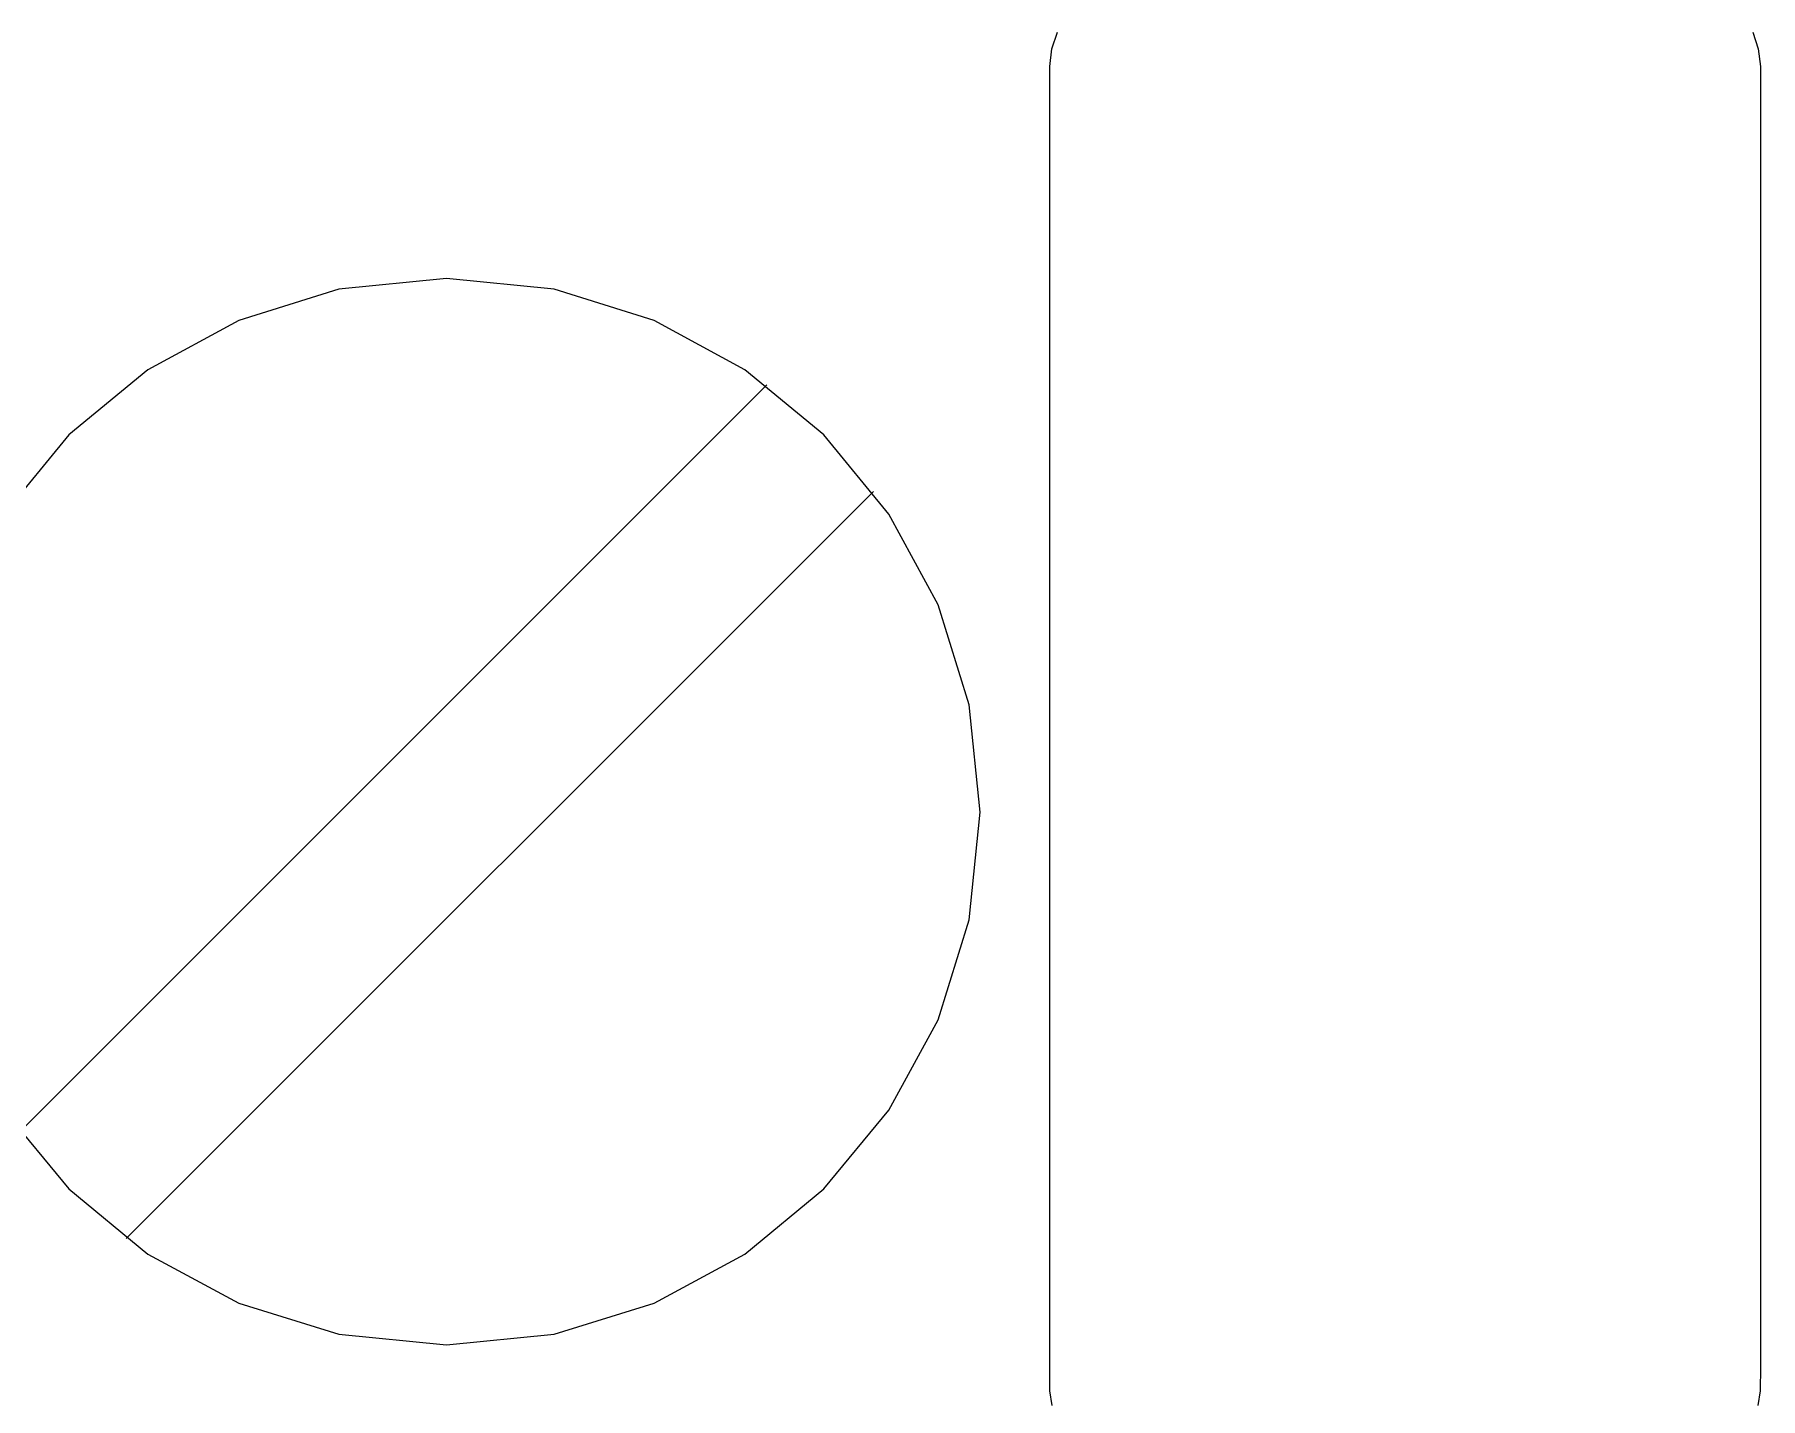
# Model space of a CAD drawing. Extents: x 1 to 47.7, y 0.2 to 35.
# Drawn here: x 40.141 to 40.682, y 11.489 to 11.917 of the extents above; entities that cross this region are included whole.
import ezdxf

# ---------------------------------------------------------------- set-up
doc = ezdxf.new("R2010")
doc.units = 0
doc.header["$MEASUREMENT"] = 0
for name, color, linetype in [('5_1___24__TARGET_LEDS___12', 7, 'CONTINUOUS'), ('6_2___8__INDEPENDENT_INPUT', 7, 'CONTINUOUS'), ('6_3___8__OPTOISO_INDEPENDE', 7, 'CONTINUOUS'), ('6_4___24__OPTOISO_INDEPEND', 7, 'CONTINUOUS'), ('6_5___8__INDEPENDENT_INPUT', 7, 'CONTINUOUS'), ('6_6___8__INDEPENDENT_INPUT', 7, 'CONTINUOUS'), ('6_7___8__OPTOISO_INDEPENDE', 7, 'CONTINUOUS'), ('6_8___8__OPTOISO_INDEPENDE', 7, 'CONTINUOUS')]:
    doc.layers.add(name, color=color, linetype=linetype)

msp = doc.modelspace()

# ---------------------------------------------------------------- linework, layer by layer
at = {"layer": '5_1___24__TARGET_LEDS___12'}
for points in [[(40.46008, 11.48685), (40.45937, 11.49149), (40.45929, 11.49898), (40.45929, 11.53122), (40.45929, 11.58531), (40.45929, 11.65298), (40.45929, 11.72596), (40.45929, 11.796), (40.45929, 11.85481), (40.45929, 11.89413), (40.4593, 11.90688), (40.46001, 11.91245), (40.46173, 11.91763)], [(40.67971, 11.91763), (40.68142, 11.91245), (40.68213, 11.90688), (40.68214, 11.89413), (40.68214, 11.85481), (40.68214, 11.796), (40.68214, 11.72596), (40.68214, 11.65298), (40.68214, 11.58531), (40.68214, 11.53122), (40.68214, 11.49898), (40.68207, 11.49148), (40.68134, 11.48682)], [(40.13135, 11.57951), (40.15179, 11.55479), (40.17657, 11.53439), (40.20501, 11.51899), (40.23644, 11.50926), (40.27019, 11.50587), (40.30389, 11.50926), (40.33528, 11.51899), (40.3637, 11.53439), (40.38845, 11.55479), (40.40888, 11.57951), (40.42431, 11.60789), (40.43406, 11.63926), (40.43746, 11.67294), (40.43406, 11.70665), (40.42431, 11.73806), (40.40888, 11.7665), (40.38845, 11.79129), (40.3637, 11.81176), (40.33528, 11.82721), (40.30389, 11.83699), (40.27019, 11.84039), (40.23644, 11.83699), (40.20501, 11.82721), (40.17657, 11.81176), (40.15179, 11.79129), (40.13135, 11.7665)], [(40.13635, 11.57271), (40.37062, 11.80697)], [(40.16977, 11.53929), (40.40404, 11.77355)]]:
    msp.add_lwpolyline(points, dxfattribs=at)
at = {"layer": '6_2___8__INDEPENDENT_INPUT'}
for points in [[(40.46008, 11.48685), (40.45937, 11.49149), (40.45929, 11.49898), (40.45929, 11.53122), (40.45929, 11.58531), (40.45929, 11.65298), (40.45929, 11.72596), (40.45929, 11.796), (40.45929, 11.85481), (40.45929, 11.89413), (40.4593, 11.90688), (40.46001, 11.91245), (40.46173, 11.91763)], [(40.67971, 11.91763), (40.68142, 11.91245), (40.68213, 11.90688), (40.68214, 11.89413), (40.68214, 11.85481), (40.68214, 11.796), (40.68214, 11.72596), (40.68214, 11.65298), (40.68214, 11.58531), (40.68214, 11.53122), (40.68214, 11.49898), (40.68207, 11.49148), (40.68134, 11.48682)], [(40.13135, 11.57951), (40.15179, 11.55479), (40.17657, 11.53439), (40.20501, 11.51899), (40.23644, 11.50926), (40.27019, 11.50587), (40.30389, 11.50926), (40.33528, 11.51899), (40.3637, 11.53439), (40.38845, 11.55479), (40.40888, 11.57951), (40.42431, 11.60789), (40.43406, 11.63926), (40.43746, 11.67294), (40.43406, 11.70665), (40.42431, 11.73806), (40.40888, 11.7665), (40.38845, 11.79129), (40.3637, 11.81176), (40.33528, 11.82721), (40.30389, 11.83699), (40.27019, 11.84039), (40.23644, 11.83699), (40.20501, 11.82721), (40.17657, 11.81176), (40.15179, 11.79129), (40.13135, 11.7665)], [(40.13635, 11.57271), (40.37062, 11.80697)], [(40.16977, 11.53929), (40.40404, 11.77355)]]:
    msp.add_lwpolyline(points, dxfattribs=at)
at = {"layer": '6_3___8__OPTOISO_INDEPENDE'}
for points in [[(40.46008, 11.48685), (40.45937, 11.49149), (40.45929, 11.49898), (40.45929, 11.53122), (40.45929, 11.58531), (40.45929, 11.65298), (40.45929, 11.72596), (40.45929, 11.796), (40.45929, 11.85481), (40.45929, 11.89413), (40.4593, 11.90688), (40.46001, 11.91245), (40.46173, 11.91763)], [(40.67971, 11.91763), (40.68142, 11.91245), (40.68213, 11.90688), (40.68214, 11.89413), (40.68214, 11.85481), (40.68214, 11.796), (40.68214, 11.72596), (40.68214, 11.65298), (40.68214, 11.58531), (40.68214, 11.53122), (40.68214, 11.49898), (40.68207, 11.49148), (40.68134, 11.48682)], [(40.13135, 11.57951), (40.15179, 11.55479), (40.17657, 11.53439), (40.20501, 11.51899), (40.23644, 11.50926), (40.27019, 11.50587), (40.30389, 11.50926), (40.33528, 11.51899), (40.3637, 11.53439), (40.38845, 11.55479), (40.40888, 11.57951), (40.42431, 11.60789), (40.43406, 11.63926), (40.43746, 11.67294), (40.43406, 11.70665), (40.42431, 11.73806), (40.40888, 11.7665), (40.38845, 11.79129), (40.3637, 11.81176), (40.33528, 11.82721), (40.30389, 11.83699), (40.27019, 11.84039), (40.23644, 11.83699), (40.20501, 11.82721), (40.17657, 11.81176), (40.15179, 11.79129), (40.13135, 11.7665)], [(40.13635, 11.57271), (40.37062, 11.80697)], [(40.16977, 11.53929), (40.40404, 11.77355)]]:
    msp.add_lwpolyline(points, dxfattribs=at)
at = {"layer": '6_4___24__OPTOISO_INDEPEND'}
for points in [[(40.46008, 11.48685), (40.45937, 11.49149), (40.45929, 11.49898), (40.45929, 11.53122), (40.45929, 11.58531), (40.45929, 11.65298), (40.45929, 11.72596), (40.45929, 11.796), (40.45929, 11.85481), (40.45929, 11.89413), (40.4593, 11.90688), (40.46001, 11.91245), (40.46173, 11.91763)], [(40.67971, 11.91763), (40.68142, 11.91245), (40.68213, 11.90688), (40.68214, 11.89413), (40.68214, 11.85481), (40.68214, 11.796), (40.68214, 11.72596), (40.68214, 11.65298), (40.68214, 11.58531), (40.68214, 11.53122), (40.68214, 11.49898), (40.68207, 11.49148), (40.68134, 11.48682)], [(40.13135, 11.57951), (40.15179, 11.55479), (40.17657, 11.53439), (40.20501, 11.51899), (40.23644, 11.50926), (40.27019, 11.50587), (40.30389, 11.50926), (40.33528, 11.51899), (40.3637, 11.53439), (40.38845, 11.55479), (40.40888, 11.57951), (40.42431, 11.60789), (40.43406, 11.63926), (40.43746, 11.67294), (40.43406, 11.70665), (40.42431, 11.73806), (40.40888, 11.7665), (40.38845, 11.79129), (40.3637, 11.81176), (40.33528, 11.82721), (40.30389, 11.83699), (40.27019, 11.84039), (40.23644, 11.83699), (40.20501, 11.82721), (40.17657, 11.81176), (40.15179, 11.79129), (40.13135, 11.7665)], [(40.13635, 11.57271), (40.37062, 11.80697)], [(40.16977, 11.53929), (40.40404, 11.77355)]]:
    msp.add_lwpolyline(points, dxfattribs=at)
at = {"layer": '6_5___8__INDEPENDENT_INPUT'}
for points in [[(40.46008, 11.48685), (40.45937, 11.49149), (40.45929, 11.49898), (40.45929, 11.53122), (40.45929, 11.58531), (40.45929, 11.65298), (40.45929, 11.72596), (40.45929, 11.796), (40.45929, 11.85481), (40.45929, 11.89413), (40.4593, 11.90688), (40.46001, 11.91245), (40.46173, 11.91763)], [(40.67971, 11.91763), (40.68142, 11.91245), (40.68213, 11.90688), (40.68214, 11.89413), (40.68214, 11.85481), (40.68214, 11.796), (40.68214, 11.72596), (40.68214, 11.65298), (40.68214, 11.58531), (40.68214, 11.53122), (40.68214, 11.49898), (40.68207, 11.49148), (40.68134, 11.48682)], [(40.13135, 11.57951), (40.15179, 11.55479), (40.17657, 11.53439), (40.20501, 11.51899), (40.23644, 11.50926), (40.27019, 11.50587), (40.30389, 11.50926), (40.33528, 11.51899), (40.3637, 11.53439), (40.38845, 11.55479), (40.40888, 11.57951), (40.42431, 11.60789), (40.43406, 11.63926), (40.43746, 11.67294), (40.43406, 11.70665), (40.42431, 11.73806), (40.40888, 11.7665), (40.38845, 11.79129), (40.3637, 11.81176), (40.33528, 11.82721), (40.30389, 11.83699), (40.27019, 11.84039), (40.23644, 11.83699), (40.20501, 11.82721), (40.17657, 11.81176), (40.15179, 11.79129), (40.13135, 11.7665)], [(40.13635, 11.57271), (40.37062, 11.80697)], [(40.16977, 11.53929), (40.40404, 11.77355)]]:
    msp.add_lwpolyline(points, dxfattribs=at)
at = {"layer": '6_6___8__INDEPENDENT_INPUT'}
for points in [[(40.46008, 11.48685), (40.45937, 11.49149), (40.45929, 11.49898), (40.45929, 11.53122), (40.45929, 11.58531), (40.45929, 11.65298), (40.45929, 11.72596), (40.45929, 11.796), (40.45929, 11.85481), (40.45929, 11.89413), (40.4593, 11.90688), (40.46001, 11.91245), (40.46173, 11.91763)], [(40.67971, 11.91763), (40.68142, 11.91245), (40.68213, 11.90688), (40.68214, 11.89413), (40.68214, 11.85481), (40.68214, 11.796), (40.68214, 11.72596), (40.68214, 11.65298), (40.68214, 11.58531), (40.68214, 11.53122), (40.68214, 11.49898), (40.68207, 11.49148), (40.68134, 11.48682)], [(40.13135, 11.57951), (40.15179, 11.55479), (40.17657, 11.53439), (40.20501, 11.51899), (40.23644, 11.50926), (40.27019, 11.50587), (40.30389, 11.50926), (40.33528, 11.51899), (40.3637, 11.53439), (40.38845, 11.55479), (40.40888, 11.57951), (40.42431, 11.60789), (40.43406, 11.63926), (40.43746, 11.67294), (40.43406, 11.70665), (40.42431, 11.73806), (40.40888, 11.7665), (40.38845, 11.79129), (40.3637, 11.81176), (40.33528, 11.82721), (40.30389, 11.83699), (40.27019, 11.84039), (40.23644, 11.83699), (40.20501, 11.82721), (40.17657, 11.81176), (40.15179, 11.79129), (40.13135, 11.7665)], [(40.13635, 11.57271), (40.37062, 11.80697)], [(40.16977, 11.53929), (40.40404, 11.77355)]]:
    msp.add_lwpolyline(points, dxfattribs=at)
at = {"layer": '6_7___8__OPTOISO_INDEPENDE'}
for points in [[(40.46008, 11.48685), (40.45937, 11.49149), (40.45929, 11.49898), (40.45929, 11.53122), (40.45929, 11.58531), (40.45929, 11.65298), (40.45929, 11.72596), (40.45929, 11.796), (40.45929, 11.85481), (40.45929, 11.89413), (40.4593, 11.90688), (40.46001, 11.91245), (40.46173, 11.91763)], [(40.67971, 11.91763), (40.68142, 11.91245), (40.68213, 11.90688), (40.68214, 11.89413), (40.68214, 11.85481), (40.68214, 11.796), (40.68214, 11.72596), (40.68214, 11.65298), (40.68214, 11.58531), (40.68214, 11.53122), (40.68214, 11.49898), (40.68207, 11.49148), (40.68134, 11.48682)], [(40.13135, 11.57951), (40.15179, 11.55479), (40.17657, 11.53439), (40.20501, 11.51899), (40.23644, 11.50926), (40.27019, 11.50587), (40.30389, 11.50926), (40.33528, 11.51899), (40.3637, 11.53439), (40.38845, 11.55479), (40.40888, 11.57951), (40.42431, 11.60789), (40.43406, 11.63926), (40.43746, 11.67294), (40.43406, 11.70665), (40.42431, 11.73806), (40.40888, 11.7665), (40.38845, 11.79129), (40.3637, 11.81176), (40.33528, 11.82721), (40.30389, 11.83699), (40.27019, 11.84039), (40.23644, 11.83699), (40.20501, 11.82721), (40.17657, 11.81176), (40.15179, 11.79129), (40.13135, 11.7665)], [(40.13635, 11.57271), (40.37062, 11.80697)], [(40.16977, 11.53929), (40.40404, 11.77355)]]:
    msp.add_lwpolyline(points, dxfattribs=at)
at = {"layer": '6_8___8__OPTOISO_INDEPENDE'}
for points in [[(40.46008, 11.48685), (40.45937, 11.49149), (40.45929, 11.49898), (40.45929, 11.53122), (40.45929, 11.58531), (40.45929, 11.65298), (40.45929, 11.72596), (40.45929, 11.796), (40.45929, 11.85481), (40.45929, 11.89413), (40.4593, 11.90688), (40.46001, 11.91245), (40.46173, 11.91763)], [(40.67971, 11.91763), (40.68142, 11.91245), (40.68213, 11.90688), (40.68214, 11.89413), (40.68214, 11.85481), (40.68214, 11.796), (40.68214, 11.72596), (40.68214, 11.65298), (40.68214, 11.58531), (40.68214, 11.53122), (40.68214, 11.49898), (40.68207, 11.49148), (40.68134, 11.48682)], [(40.13135, 11.57951), (40.15179, 11.55479), (40.17657, 11.53439), (40.20501, 11.51899), (40.23644, 11.50926), (40.27019, 11.50587), (40.30389, 11.50926), (40.33528, 11.51899), (40.3637, 11.53439), (40.38845, 11.55479), (40.40888, 11.57951), (40.42431, 11.60789), (40.43406, 11.63926), (40.43746, 11.67294), (40.43406, 11.70665), (40.42431, 11.73806), (40.40888, 11.7665), (40.38845, 11.79129), (40.3637, 11.81176), (40.33528, 11.82721), (40.30389, 11.83699), (40.27019, 11.84039), (40.23644, 11.83699), (40.20501, 11.82721), (40.17657, 11.81176), (40.15179, 11.79129), (40.13135, 11.7665)], [(40.13635, 11.57271), (40.37062, 11.80697)], [(40.16977, 11.53929), (40.40404, 11.77355)]]:
    msp.add_lwpolyline(points, dxfattribs=at)

doc.saveas('drawing.dxf')
